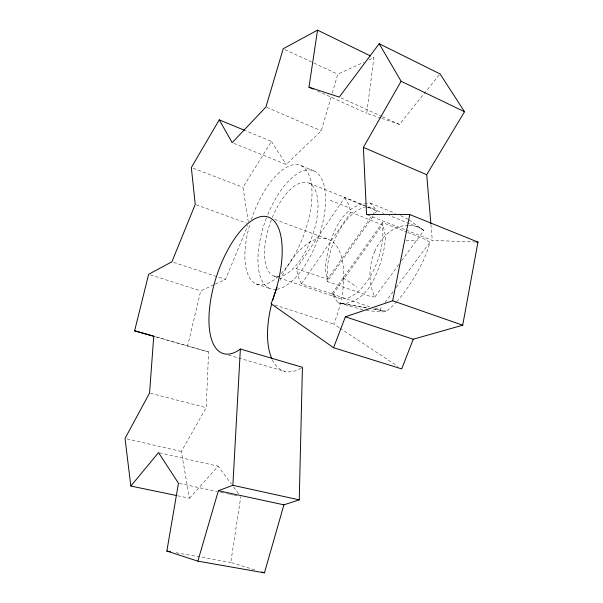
<?xml version="1.0" encoding="UTF-8"?>
<svg xmlns="http://www.w3.org/2000/svg" width="603" height="603" viewBox="0 0 603 603"><rect width="100%" height="100%" fill="white"/><g stroke="black" fill="none" stroke-linecap="round" stroke-linejoin="round"><path stroke-width="0.45" stroke-dasharray="3.02 2.26" d="M177.553 495.756L189.463 498.229L181.345 451.489L206.203 407.651L208.593 351.941L155.551 336.685M380.84 118.105L366.707 113.304L373.905 57.587L371.38 56.358M254.707 569.835L230.783 562.441L240.785 496.623M407.786 232.494L426.102 239.693L429.886 242.285C426.253 257.134 418.505 270.604 410.455 283.463A48.549 11.389 -59.4 0 1 397.407 300.942M208.593 351.941L187.631 346.062L200.701 290.895L214.359 284.571M233.926 143.356L286.206 164.468L321.263 130.843L332.012 93.985M332.276 93.088L337.778 74.207L363.82 62.23M374.802 251.232C368.704 265.621 367.958 282.792 374.885 297.023L398.832 264.498M339.188 327.663L333.715 324.052L336.037 318.105A69.549 32.954 -71.7 0 0 331.333 240.891A69.549 32.954 -71.7 0 0 279.822 280.719M215.211 284.171L225.454 279.43L247.848 225.56M248.293 221.994L242.986 187.284L271.425 141.411L245.338 130.632M344.645 197.671L348.361 203.95L350.886 212.181L382.317 224.972A47.946 23.856 -69.8 0 1 366.76 281.812A47.946 23.856 -69.8 0 1 333.097 294.211L301.53 283.885L298.349 277.086L296.367 268.727L344.645 197.671L364.446 205.864M301.53 283.885L350.886 212.181M296.367 268.727L327.497 279.136L371.855 215.897M372.398 215.128L375.646 210.5L365.312 206.218M374.885 297.023L369.971 296.307L327.271 281.488L374.832 213.764M375.368 212.995L376.996 210.688L370.265 203.06C338.713 203.354 328.153 242.64 325.04 268.094L327.271 281.488M362.78 309.701L337.959 302.698L331.861 293.88L382.49 222.56L406.912 232.155M333.097 294.211L382.317 224.972M401.613 260.722L423.886 230.467L408.826 219.778M396.864 301.56C392.643 305.585 388.475 311.563 382.166 311.955L380.945 311.329L379.996 309.286L382.234 306.279M385.038 302.518L393.442 291.219M396.246 287.458L429.886 242.285M381.722 118.407L399.39 124.414L440.054 73.928M189.463 498.229L218.128 466.209L231.394 484.013M301.063 368.109L299.028 369.322A69.549 32.954 -71.7 0 1 272.202 359.561M368.863 59.908L373.905 57.587M408.412 225.341C400.648 225.221 393.246 228.695 387.412 233.647A48.67 37.718 -85.3 0 0 374.802 251.232M341.999 303.633L367.536 308.027L338.268 302.849C352.823 306.241 366.564 293.744 372.714 281.676C379.815 267.581 384.669 252.167 385.536 236.346L382.49 222.56M406.007 230.067L432.298 240.416L475.172 241.984M405.992 240.22L417.706 240.816M366.307 310.545L382.166 311.955M409.324 225.303C414.525 225.665 419.718 227.293 423.886 230.467L420.133 227.874L389.071 215.497M375.021 308.593L379.996 309.286M373.008 308.97L385.784 311.163L373.905 309.083M176.114 552.71L230.783 562.441M179.393 483.448L216.967 491.505M220.63 492.297L226.125 493.473M227.045 493.669L229.796 494.264M230.708 494.46L233.459 495.048M234.371 495.244L237.122 495.832M159.441 452.815L218.128 466.209M126.849 438.871L181.345 451.489M150.464 393.284L206.203 407.651M155.288 336.76L187.631 346.062M228.439 355.069L284.97 371.418M150.403 274.855L200.701 290.895M274.674 304.922L333.715 324.052M173.687 262.388L225.454 279.43M256.23 283.945L269.677 288.415M331.861 293.88L369.737 306.791M273.988 276.114L338.253 297.95M196.111 204.756L246.823 223.185M274.614 219.417L326.962 238.848M193.088 168.214L242.986 187.284M367.446 214.879L405.133 229.72M330.195 200.264L349.725 207.945M309.55 183.365L373.001 208.661M376.996 210.688L383.892 213.432M301.387 165.795L314.63 171.184M370.265 203.06L395.47 213.447M266.805 107.379L321.263 130.843M400.58 215.655L408.065 219.258M317.464 91.023L366.707 113.304M340.966 97.852L381.609 116.334M382.453 116.718L399.39 124.414M284.933 49.514L313.063 62.659M313.914 63.059L337.778 74.207M339.971 328.183L397.822 366.322M343.137 277.772L356.886 287.043M233.602 486.975L238.577 493.653M271.425 141.411L286.206 164.468M430.941 224.459L432.298 240.416M251.338 219.59A63.285 27.293 -70 0 1 307.764 172.398A63.285 27.293 -70 0 1 280.96 273.709M278.367 276.264A63.285 27.293 -70 0 1 249.175 277.094A63.285 27.293 -70 0 1 249.793 224.572M267.807 214.532A62.818 27.813 -70 0 1 312.851 170.453A62.818 27.813 -70 0 1 320.449 231.514A62.818 27.813 -70 0 1 277.101 289.221M276.302 289.327A62.818 27.813 -70 0 1 267.152 216.138M366.873 207.304A47.946 23.856 -69.8 0 1 375.646 210.5M327.497 279.136A47.946 23.856 -69.8 0 1 337.65 233.542A47.946 23.856 -69.8 0 1 365.207 207.455M272.33 217.495A49.71 22.002 -70 0 1 307.651 182.596A49.71 22.002 -70 0 1 314.336 229.653A49.71 22.002 -70 0 1 280.704 276.453M279.898 276.619A49.71 22.002 -70 0 1 271.991 218.316"/><path stroke-width="0.9" d="M176.641 495.56L130.843 486.041L158.521 452.604L178.48 483.252L166.85 551.059L197.837 561.152L218.369 490.729L283.915 504.832L299.246 499.872L302.42 367.295L240.371 349.039L237.137 351.217A71.893 30.376 -71.7 0 1 211.691 294.543A71.893 30.376 -71.7 0 1 264.672 216.349A71.893 30.376 -71.7 0 1 273.461 297.588L271.094 303.761L333.549 347.72L401.726 368.9L413.236 339.218L462.697 325.213L477.968 242.089L409.784 214.555L366.564 214.54L363.383 147.366L401.108 81.262L379.174 43.71L339.27 97.083L308.977 87.186L317.532 30.15L370.536 55.951M218.369 490.729L232.871 485.287L240.371 349.039M333.549 347.72L345.383 316.801L392.674 300.776L409.784 214.555M154.391 336.497L134.62 330.813L148.639 274.297L171.9 261.8L195.236 204.432L191.332 167.544L219.251 119.854L244.464 130.271M197.837 561.152L264.453 572.85L283.915 504.832M430.866 223.525L426.705 174.712L464.529 111.736L440.054 73.928L379.174 43.71M317.532 30.15L283.229 48.722L265.938 107.01L232.185 142.647L219.251 119.854M476.106 242.022L477.968 242.089M166.85 551.059L170.559 551.715M232.871 485.287L299.246 499.872M134.62 330.813L153.75 336.165L149.559 393.05L125.032 438.449L130.843 486.041M261.792 572.028L264.453 572.85M345.383 316.801L413.236 339.218M392.674 300.776L462.697 325.213M363.383 147.366L426.705 174.712M308.977 87.186L313.221 89.101M401.108 81.262L464.529 111.736M271.817 358.725A69.549 32.954 -71.7 0 1 271.734 303.686M272.639 300.377A69.549 32.954 -71.7 0 1 277.033 287.352"/></g></svg>
